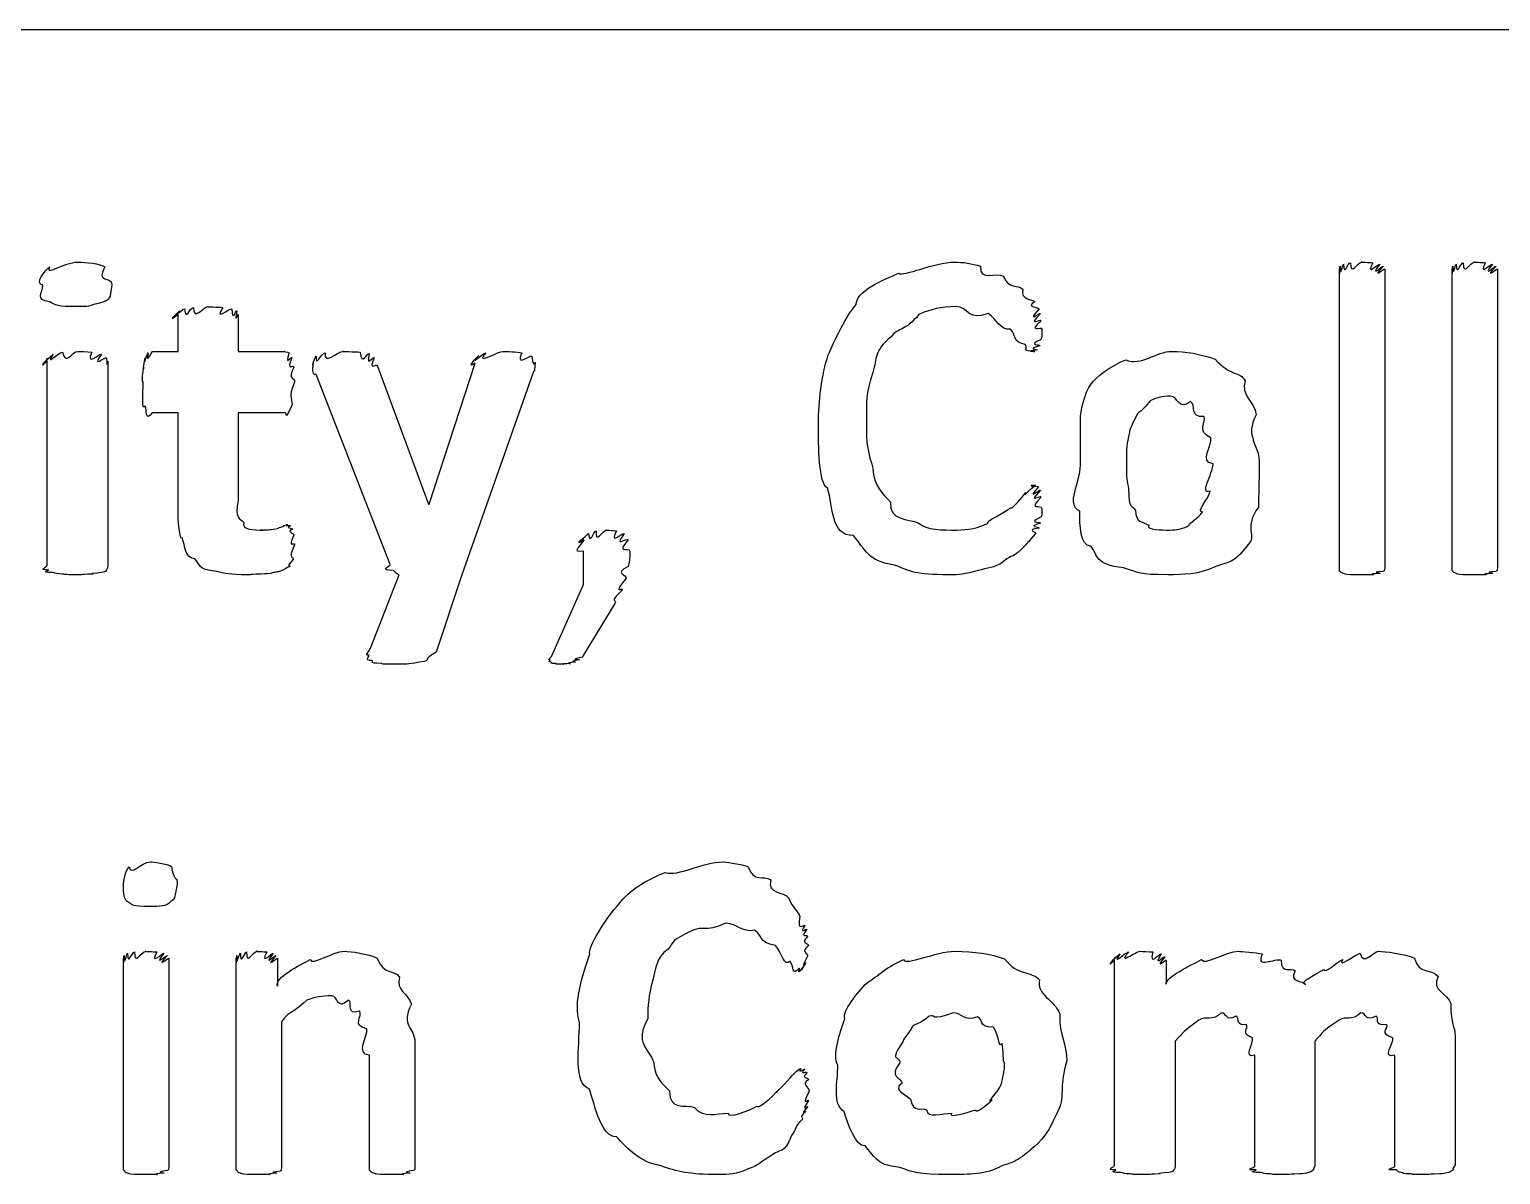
# Model space of a CAD drawing. Header units: millimetres. Extents: x 0 to 216, y 0 to 279.
# Drawn here: x 43.88 to 55.49, y 231.02 to 240.06 of the extents above; entities that cross this region are included whole.
import ezdxf

# ---------------------------------------------------------------- set-up
doc = ezdxf.new("R2010")
doc.units = ezdxf.units.MM
doc.layers.get('0').update_dxf_attribs({"linetype": 'CONTINUOUS'})

msp = doc.modelspace()

# ---------------------------------------------------------------- linework, layer by layer
at = {"color": 0}
for p, q in [((12.7, 240.065), (203.2, 240.065)), ((54.2202, 235.814), (54.2202, 238.173)), ((54.5786, 238.173), (54.5786, 235.814)), ((55.1106, 235.814), (55.1106, 238.173)), ((55.4687, 238.173), (55.4687, 235.814)), ((44.5273, 238.052), (44.5273, 238.052)), ((45.0494, 237.523), (45.0494, 237.815)), ((45.5235, 237.815), (45.5235, 237.523)), ((44.8511, 237.523), (45.0494, 237.523)), ((45.5235, 237.523), (45.8929, 237.523)), ((44.0147, 235.831), (44.0147, 237.446)), ((44.4941, 237.446), (44.4941, 235.831)), ((46.6245, 237.407), (47.027, 236.316)), ((47.0323, 236.316), (47.3964, 237.429)), ((47.8536, 237.357), (47.2916, 235.759)), ((46.7237, 235.841), (46.1395, 237.341)), ((45.0494, 237.038), (44.8455, 237.038)), ((45.0494, 236.282), (45.0494, 237.038)), ((45.8929, 237.038), (45.5235, 237.038)), ((45.5235, 237.038), (45.5235, 236.349)), ((53.2225, 236.635), (53.2225, 236.635)), ((53.5862, 236.657), (53.5862, 236.657)), ((47.027, 236.316), (47.0323, 236.316)), ((51.8707, 236.282), (51.8707, 236.282)), ((45.9701, 235.996), (45.9701, 235.996)), ((48.2519, 235.682), (48.2519, 235.946)), ((48.616, 235.946), (48.616, 235.946)), ((46.5695, 235.18), (46.7953, 235.759)), ((47.2916, 235.759), (47.0877, 235.147)), ((47.9986, 235.114), (48.2519, 235.682)), ((48.4999, 235.533), (48.241, 235.108)), ((45.0427, 233.316), (45.0427, 233.316)), ((44.6183, 231.078), (44.6183, 232.731)), ((44.9763, 232.731), (44.9763, 231.078)), ((45.5083, 231.078), (45.5083, 232.731)), ((45.8336, 232.731), (45.8336, 232.511)), ((52.4439, 231.094), (52.4439, 232.715)), ((52.8518, 232.715), (52.8518, 232.527)), ((45.8668, 232.23), (45.8668, 231.078)), ((46.9194, 232.07), (46.9194, 231.078)), ((52.9237, 232.076), (52.9237, 231.089)), ((54.0262, 232.076), (54.0262, 231.089)), ((55.1339, 232.114), (55.1339, 231.094)), ((46.561, 231.078), (46.561, 231.965)), ((51.5772, 231.904), (51.5772, 231.904)), ((52.0679, 231.921), (52.0679, 231.921)), ((53.552, 231.089), (53.552, 231.965)), ((54.6597, 231.089), (54.6597, 231.965)), ((50.0324, 231.679), (50.0324, 231.679))]:
    msp.add_line(p, q, dxfattribs=at)
for points in [[(43.9815, 238.046), (43.9127, 238.059), (43.9995, 238.163), (44.0365, 238.19)], [(44.0365, 238.19), (43.9896, 238.11), (44.1494, 238.228), (44.257, 238.228)], [(44.257, 238.228), (44.3205, 238.228), (44.4348, 238.215), (44.4722, 238.19)], [(44.4722, 238.19), (44.395, 238.059), (44.5273, 238.118), (44.5273, 238.052)], [(50.7407, 238.14), (50.7792, 238.11), (51.0191, 238.228), (51.1817, 238.228)], [(51.1817, 238.228), (51.2452, 238.228), (51.3196, 238.217), (51.3856, 238.195)], [(51.3856, 238.195), (51.3775, 238.07), (51.5126, 238.151), (51.5676, 238.118)], [(54.2202, 238.173), (54.2202, 238.081), (54.2216, 238.187), (54.2258, 238.195)], [(54.2258, 238.195), (54.2315, 238.096), (54.2424, 238.208), (54.2533, 238.212)], [(54.2533, 238.212), (54.2562, 238.107), (54.2865, 238.223), (54.3084, 238.223)], [(54.3084, 238.223), (54.3045, 238.11), (54.3638, 238.228), (54.3966, 238.228)], [(54.3966, 238.228), (54.3747, 238.228), (54.4629, 238.226), (54.4848, 238.223)], [(54.4848, 238.223), (54.4216, 238.107), (54.5289, 238.219), (54.5402, 238.212)], [(54.5402, 238.212), (54.4477, 238.096), (54.5634, 238.202), (54.5677, 238.195)], [(54.5677, 238.195), (54.4587, 238.081), (54.5786, 238.18), (54.5786, 238.173)], [(55.1106, 238.173), (55.1106, 238.081), (55.112, 238.187), (55.1159, 238.195)], [(55.1159, 238.195), (55.1215, 238.096), (55.1325, 238.208), (55.1438, 238.212)], [(55.1438, 238.212), (55.1462, 238.107), (55.1766, 238.223), (55.1988, 238.223)], [(55.1988, 238.223), (55.1946, 238.11), (55.2538, 238.228), (55.287, 238.228)], [(55.287, 238.228), (55.2648, 238.228), (55.353, 238.226), (55.3752, 238.223)], [(55.3752, 238.223), (55.3117, 238.107), (55.4193, 238.219), (55.4302, 238.212)], [(55.4302, 238.212), (55.3378, 238.096), (55.4535, 238.202), (55.4577, 238.195)], [(55.4577, 238.195), (55.3491, 238.081), (55.4687, 238.18), (55.4687, 238.173)], [(50.4045, 237.892), (50.4003, 237.997), (50.6113, 238.085), (50.7407, 238.14)], [(51.5676, 238.118), (51.6089, 238.008), (51.6777, 238.053), (51.7218, 238.014)], [(44.0365, 237.914), (43.9127, 237.927), (43.9815, 237.983), (43.9815, 238.046)], [(44.5273, 238.052), (44.5121, 237.927), (44.5064, 237.939), (44.4666, 237.914)], [(51.7218, 238.014), (51.6971, 237.927), (51.7962, 237.939), (51.8156, 237.914)], [(44.2517, 237.876), (44.1043, 237.876), (44.0725, 237.888), (44.0365, 237.914)], [(44.4666, 237.914), (44.3177, 237.876), (44.3576, 237.876), (44.2517, 237.876)], [(45.0494, 237.815), (44.9421, 237.728), (45.0522, 237.834), (45.0603, 237.842)], [(45.0603, 237.842), (44.9573, 237.743), (45.0797, 237.855), (45.0991, 237.859)], [(45.0991, 237.859), (45.1115, 237.754), (45.1404, 237.87), (45.1707, 237.87)], [(45.1707, 237.87), (45.1735, 237.757), (45.2423, 237.876), (45.2864, 237.876)], [(45.2864, 237.876), (45.266, 237.876), (45.3718, 237.873), (45.4021, 237.87)], [(45.4021, 237.87), (45.3277, 237.754), (45.4586, 237.866), (45.4738, 237.859)], [(45.4738, 237.859), (45.4794, 237.743), (45.5041, 237.849), (45.5126, 237.842)], [(45.5126, 237.842), (45.4932, 237.728), (45.5235, 237.826), (45.5235, 237.815)], [(50.184, 237.495), (50.2087, 237.545), (50.3079, 237.785), (50.4045, 237.892)], [(51.1926, 237.876), (51.0769, 237.876), (50.9887, 237.855), (50.9005, 237.815)], [(51.4463, 237.821), (51.2822, 237.757), (51.2921, 237.876), (51.1926, 237.876)], [(51.8156, 237.914), (51.7342, 237.876), (51.8446, 237.87), (51.8488, 237.859)], [(51.8488, 237.859), (51.7412, 237.735), (51.8555, 237.834), (51.8597, 237.821)], [(50.9005, 237.815), (50.7862, 237.677), (50.7421, 237.716), (50.6801, 237.639)], [(51.6227, 237.699), (51.5401, 237.684), (51.5151, 237.783), (51.4463, 237.821)], [(51.8597, 237.821), (51.7493, 237.706), (51.8654, 237.787), (51.8654, 237.765)], [(51.8654, 237.765), (51.7521, 237.666), (51.8707, 237.724), (51.8707, 237.699)], [(50.6801, 237.639), (50.5435, 237.526), (50.57, 237.471), (50.5368, 237.357)], [(51.7384, 237.578), (51.635, 237.596), (51.6696, 237.655), (51.6227, 237.699)], [(51.8654, 237.617), (51.7493, 237.567), (51.8612, 237.581), (51.8541, 237.567)], [(51.8707, 237.699), (51.8707, 237.607), (51.8679, 237.639), (51.8654, 237.617)], [(44.0147, 237.446), (43.9346, 237.364), (44.0171, 237.465), (44.0256, 237.473)], [(44.0256, 237.473), (43.9498, 237.382), (44.045, 237.492), (44.0641, 237.501)], [(44.0641, 237.501), (43.9872, 237.398), (44.1053, 237.513), (44.1357, 237.517)], [(44.1357, 237.517), (44.166, 237.404), (44.2087, 237.523), (44.257, 237.523)], [(44.257, 237.523), (44.2584, 237.523), (44.3371, 237.52), (44.3674, 237.517)], [(44.3674, 237.517), (44.3205, 237.398), (44.4253, 237.508), (44.4444, 237.501)], [(44.4444, 237.501), (44.3576, 237.382), (44.4747, 237.484), (44.4832, 237.473)], [(44.4832, 237.473), (44.4899, 237.364), (44.4941, 237.456), (44.4941, 237.446)], [(44.7795, 237.396), (44.7657, 237.353), (44.7862, 237.454), (44.7904, 237.473)], [(44.7904, 237.473), (44.7767, 237.391), (44.8042, 237.503), (44.8123, 237.512)], [(44.8123, 237.512), (44.7957, 237.404), (44.8359, 237.523), (44.8511, 237.523)], [(45.8929, 237.523), (45.872, 237.523), (45.9176, 237.519), (45.926, 237.512)], [(45.926, 237.512), (45.89, 237.391), (45.9437, 237.491), (45.9479, 237.473)], [(45.9479, 237.473), (45.901, 237.353), (45.9602, 237.429), (45.9645, 237.396)], [(46.1176, 237.435), (46.1024, 237.368), (46.1243, 237.473), (46.1395, 237.484)], [(46.1395, 237.484), (46.1313, 237.393), (46.1779, 237.508), (46.2111, 237.512)], [(46.2111, 237.512), (46.2015, 237.404), (46.2964, 237.523), (46.3599, 237.523)], [(46.3599, 237.523), (46.3158, 237.523), (46.4538, 237.52), (46.4866, 237.517)], [(46.4866, 237.517), (46.4993, 237.401), (46.5434, 237.513), (46.5586, 237.506)], [(46.5586, 237.506), (46.5321, 237.386), (46.5889, 237.487), (46.597, 237.473)], [(46.597, 237.473), (46.5501, 237.357), (46.6164, 237.436), (46.6245, 237.407)], [(47.3964, 237.429), (47.3149, 237.375), (47.4126, 237.482), (47.4239, 237.49)], [(47.4239, 237.49), (47.3371, 237.393), (47.4528, 237.508), (47.4789, 237.512)], [(47.4789, 237.512), (47.3922, 237.404), (47.5576, 237.523), (47.6278, 237.523)], [(47.6278, 237.523), (47.6345, 237.523), (47.7284, 237.519), (47.7654, 237.512)], [(47.7654, 237.512), (47.7075, 237.393), (47.8275, 237.498), (47.8427, 237.484)], [(47.8427, 237.484), (47.8592, 237.368), (47.8702, 237.456), (47.8702, 237.435)], [(50.1068, 236.96), (50.1068, 237.115), (50.1315, 237.341), (50.184, 237.495)], [(51.8156, 237.523), (51.6971, 237.523), (51.7715, 237.541), (51.7384, 237.578)], [(51.8375, 237.534), (51.7232, 237.523), (51.8223, 237.523), (51.8156, 237.523)], [(51.8541, 237.567), (51.7384, 237.537), (51.8446, 237.541), (51.8375, 237.534)], [(52.5336, 237.456), (52.6521, 237.404), (52.7763, 237.523), (52.8973, 237.523)], [(52.8973, 237.523), (53.0049, 237.523), (53.1248, 237.502), (53.2391, 237.462)], [(44.7738, 237.28), (44.7587, 237.291), (44.7753, 237.366), (44.7795, 237.396)], [(45.9645, 237.396), (45.9094, 237.291), (45.9701, 237.327), (45.9701, 237.28)], [(46.1395, 237.341), (46.1024, 237.324), (46.1176, 237.412), (46.1176, 237.435)], [(47.8702, 237.435), (47.8592, 237.324), (47.8649, 237.386), (47.8536, 237.357)], [(50.5368, 237.357), (50.4776, 237.184), (50.4871, 237.122), (50.4871, 236.983)], [(52.2633, 237.269), (52.2965, 237.316), (52.415, 237.412), (52.5336, 237.456)], [(53.2391, 237.462), (53.3548, 237.327), (53.4349, 237.368), (53.4762, 237.291)], [(44.7904, 237.093), (44.7587, 237.038), (44.7738, 237.192), (44.7738, 237.28)], [(45.9701, 237.28), (45.9094, 237.155), (45.9617, 237.129), (45.9479, 237.093)], [(52.1751, 236.988), (52.1751, 237.041), (52.2041, 237.192), (52.2633, 237.269)], [(53.4762, 237.291), (53.4388, 237.177), (53.5492, 237.127), (53.5644, 237.021)], [(52.7265, 237.132), (52.6189, 237.001), (52.6507, 237.068), (52.6217, 237.021)], [(52.8863, 237.17), (52.8214, 237.17), (52.7706, 237.156), (52.7265, 237.132)], [(53.0461, 237.126), (52.947, 237.051), (52.9484, 237.17), (52.8863, 237.17)], [(53.1509, 237.01), (53.0352, 236.996), (53.0902, 237.1), (53.0461, 237.126)], [(44.8455, 237.038), (44.7848, 236.963), (44.8042, 237.056), (44.7904, 237.093)], [(45.9479, 237.093), (45.8833, 236.963), (45.9176, 237.038), (45.8929, 237.038)], [(52.6217, 237.021), (52.5611, 236.905), (52.5695, 236.916), (52.5558, 236.85)], [(53.2059, 236.839), (53.086, 236.897), (53.1756, 236.962), (53.1509, 237.01)], [(53.5644, 237.021), (53.4681, 236.846), (53.5862, 236.793), (53.5862, 236.657)], [(50.1784, 236.442), (50.1068, 236.482), (50.1068, 236.765), (50.1068, 236.96)], [(50.4871, 236.983), (50.4776, 236.784), (50.5037, 236.712), (50.5368, 236.602)], [(52.1751, 236.624), (52.1751, 236.703), (52.1751, 236.878), (52.1751, 236.988)], [(52.5558, 236.85), (52.535, 236.776), (52.5392, 236.72), (52.5392, 236.647)], [(53.2225, 236.635), (53.1082, 236.652), (53.2172, 236.776), (53.2059, 236.839)], [(50.5368, 236.602), (50.5435, 236.449), (50.6155, 236.405), (50.6748, 236.332)], [(52.1698, 236.261), (52.0569, 236.317), (52.1751, 236.488), (52.1751, 236.624)], [(52.5392, 236.647), (52.535, 236.511), (52.5445, 236.503), (52.5558, 236.437)], [(53.2007, 236.42), (53.1082, 236.383), (53.2225, 236.558), (53.2225, 236.635)], [(53.5862, 236.657), (53.5862, 236.46), (53.5838, 236.404), (53.5809, 236.294)], [(50.3823, 236.068), (50.202, 236.068), (50.2253, 236.295), (50.1784, 236.442)], [(51.744, 236.409), (51.7013, 236.346), (51.8019, 236.464), (51.8213, 236.464)], [(51.8213, 236.464), (51.7303, 236.464), (51.8389, 236.46), (51.8432, 236.454)], [(51.8432, 236.454), (51.7412, 236.335), (51.8555, 236.44), (51.8597, 236.426)], [(52.5558, 236.437), (52.5568, 236.266), (52.5847, 236.317), (52.6108, 236.266)], [(45.5235, 236.349), (45.4932, 236.192), (45.5373, 236.212), (45.5676, 236.172)], [(50.6748, 236.332), (50.6649, 236.185), (50.8123, 236.203), (50.9005, 236.167)], [(51.6227, 236.288), (51.6393, 236.273), (51.7137, 236.372), (51.744, 236.409)], [(51.8597, 236.426), (51.7493, 236.31), (51.8654, 236.396), (51.8654, 236.371)], [(51.8654, 236.371), (51.7521, 236.262), (51.8707, 236.318), (51.8707, 236.282)], [(53.14, 236.255), (53.0821, 236.255), (53.1894, 236.357), (53.2007, 236.42)], [(45.0825, 236.051), (45.0603, 236.019), (45.0494, 236.194), (45.0494, 236.282)], [(51.4463, 236.167), (51.4216, 236.185), (51.5743, 236.244), (51.6227, 236.288)], [(51.8654, 236.216), (51.7493, 236.163), (51.8626, 236.18), (51.8597, 236.167)], [(51.8707, 236.282), (51.8707, 236.2), (51.8679, 236.234), (51.8654, 236.216)], [(52.258, 235.985), (52.1712, 235.986), (52.1698, 236.153), (52.1698, 236.261)], [(52.6108, 236.266), (52.608, 236.167), (52.6715, 236.179), (52.7156, 236.15)], [(53.0352, 236.15), (53.0271, 236.163), (53.1139, 236.211), (53.14, 236.255)], [(53.5809, 236.294), (53.4652, 236.125), (53.5587, 236.092), (53.5146, 236.013)], [(45.5676, 236.172), (45.5524, 236.112), (45.6477, 236.112), (45.7218, 236.112)], [(45.7218, 236.112), (45.6516, 236.112), (45.7687, 236.113), (45.7881, 236.117)], [(45.7881, 236.117), (45.81, 236.119), (45.828, 236.124), (45.8431, 236.128)], [(45.8431, 236.128), (45.8431, 236.13), (45.8763, 236.141), (45.8872, 236.145)], [(45.8872, 236.145), (45.8653, 236.141), (45.9066, 236.156), (45.9147, 236.156)], [(45.9147, 236.156), (45.8791, 236.141), (45.9285, 236.152), (45.937, 236.145)], [(45.937, 236.145), (45.8943, 236.13), (45.9493, 236.131), (45.9535, 236.117)], [(45.9535, 236.117), (45.901, 236.104), (45.9602, 236.091), (45.9645, 236.073)], [(48.2575, 236.034), (48.1485, 235.964), (48.2755, 236.073), (48.2907, 236.084)], [(48.2907, 236.084), (48.2988, 235.986), (48.3291, 236.102), (48.3514, 236.106)], [(48.3514, 236.106), (48.3429, 235.993), (48.4008, 236.112), (48.4339, 236.112)], [(48.4339, 236.112), (48.4064, 236.112), (48.489, 236.109), (48.5112, 236.106)], [(48.5112, 236.106), (48.4533, 235.986), (48.5567, 236.095), (48.5719, 236.084)], [(48.5719, 236.084), (48.4837, 235.964), (48.5965, 236.057), (48.6047, 236.034)], [(50.9005, 236.167), (50.9584, 236.112), (51.0879, 236.112), (51.1983, 236.112)], [(51.1983, 236.112), (51.2822, 236.112), (51.3761, 236.13), (51.4463, 236.167)], [(51.8213, 236.084), (51.7081, 235.957), (51.7839, 236.036), (51.744, 235.996)], [(51.8488, 236.128), (51.7342, 236.112), (51.8351, 236.102), (51.8213, 236.084)], [(51.8597, 236.167), (51.7454, 236.134), (51.8555, 236.139), (51.8488, 236.128)], [(52.7156, 236.15), (52.6962, 236.112), (52.8147, 236.112), (52.8807, 236.112)], [(52.8807, 236.112), (52.9389, 236.112), (52.9911, 236.124), (53.0352, 236.15)], [(45.1817, 235.886), (45.1044, 235.887), (45.1044, 235.985), (45.0825, 236.051)], [(45.9645, 236.073), (45.9094, 235.949), (45.9701, 236.029), (45.9701, 235.996)], [(45.9701, 235.996), (45.9094, 235.869), (45.9659, 235.909), (45.9588, 235.88)], [(48.2519, 235.946), (48.1376, 235.92), (48.2533, 236.013), (48.2575, 236.034)], [(48.6047, 236.034), (48.4974, 235.92), (48.616, 235.982), (48.616, 235.946)], [(50.7076, 235.836), (50.4994, 235.861), (50.4733, 235.964), (50.3823, 236.068)], [(51.744, 235.996), (51.6283, 235.88), (51.653, 235.922), (51.5952, 235.886)], [(52.517, 235.814), (52.2884, 235.836), (52.3159, 235.911), (52.258, 235.985)], [(53.5146, 236.013), (53.377, 235.847), (53.3799, 235.869), (53.2447, 235.825)], [(45.3528, 235.786), (45.1954, 235.799), (45.2286, 235.841), (45.1817, 235.886)], [(45.9588, 235.88), (45.8943, 235.814), (45.9422, 235.836), (45.9313, 235.825)], [(48.616, 235.946), (48.616, 235.839), (48.6117, 235.861), (48.6047, 235.825)], [(51.5952, 235.886), (51.5098, 235.81), (51.4685, 235.822), (51.3913, 235.797)], [(44.0256, 235.797), (43.9346, 235.795), (44.0147, 235.82), (44.0147, 235.831)], [(44.0641, 235.776), (43.9498, 235.777), (44.0323, 235.789), (44.0256, 235.797)], [(44.1357, 235.765), (44.1043, 235.766), (44.0821, 235.771), (44.0641, 235.776)], [(44.257, 235.759), (44.166, 235.759), (44.1688, 235.76), (44.1357, 235.765)], [(44.3674, 235.765), (44.2584, 235.759), (44.3011, 235.759), (44.257, 235.759)], [(44.4444, 235.776), (44.3205, 235.766), (44.4003, 235.767), (44.3674, 235.765)], [(44.4832, 235.797), (44.4747, 235.777), (44.4623, 235.782), (44.4444, 235.776)], [(44.4941, 235.831), (44.4899, 235.795), (44.4899, 235.809), (44.4832, 235.797)], [(45.6008, 235.759), (45.4491, 235.759), (45.4215, 235.767), (45.3528, 235.786)], [(45.7055, 235.765), (45.5814, 235.759), (45.6364, 235.759), (45.6008, 235.759)], [(45.8047, 235.776), (45.7687, 235.766), (45.7412, 235.767), (45.7055, 235.765)], [(45.8819, 235.797), (45.828, 235.777), (45.8336, 235.782), (45.8047, 235.776)], [(45.9313, 235.825), (45.872, 235.795), (45.9038, 235.809), (45.8819, 235.797)], [(46.7512, 235.792), (46.6273, 235.795), (46.7265, 235.822), (46.7237, 235.841)], [(46.7953, 235.759), (46.7748, 235.766), (46.7653, 235.777), (46.7512, 235.792)], [(48.5881, 235.731), (48.4724, 235.591), (48.569, 235.668), (48.5553, 235.638)], [(48.6047, 235.825), (48.4861, 235.77), (48.5951, 235.76), (48.5881, 235.731)], [(51.1376, 235.759), (50.8702, 235.759), (50.836, 235.784), (50.7076, 235.836)], [(51.3913, 235.797), (51.2382, 235.759), (51.2286, 235.759), (51.1376, 235.759)], [(52.8645, 235.759), (52.6383, 235.759), (52.6341, 235.777), (52.517, 235.814)], [(53.2447, 235.825), (53.1082, 235.759), (52.9855, 235.759), (52.8645, 235.759)], [(54.2258, 235.786), (54.2202, 235.784), (54.2202, 235.803), (54.2202, 235.814)], [(54.2533, 235.77), (54.2315, 235.773), (54.2325, 235.782), (54.2258, 235.786)], [(54.3084, 235.759), (54.2562, 235.762), (54.2671, 235.766), (54.2533, 235.77)], [(54.3966, 235.759), (54.3045, 235.759), (54.3334, 235.759), (54.3084, 235.759)], [(54.4848, 235.759), (54.3747, 235.759), (54.4326, 235.759), (54.3966, 235.759)], [(54.5402, 235.77), (54.4216, 235.762), (54.5098, 235.762), (54.4848, 235.759)], [(54.5677, 235.786), (54.4477, 235.773), (54.5539, 235.777), (54.5402, 235.77)], [(54.5786, 235.814), (54.5758, 235.784), (54.5744, 235.793), (54.5677, 235.786)], [(55.1159, 235.786), (55.1106, 235.784), (55.1106, 235.803), (55.1106, 235.814)], [(55.1438, 235.77), (55.1215, 235.773), (55.1229, 235.782), (55.1159, 235.786)], [(55.1988, 235.759), (55.1462, 235.762), (55.1575, 235.766), (55.1438, 235.77)], [(55.287, 235.759), (55.1946, 235.759), (55.2235, 235.759), (55.1988, 235.759)], [(55.3752, 235.759), (55.2648, 235.759), (55.3226, 235.759), (55.287, 235.759)], [(55.4302, 235.77), (55.3117, 235.762), (55.3999, 235.762), (55.3752, 235.759)], [(55.4577, 235.786), (55.3378, 235.773), (55.444, 235.777), (55.4302, 235.77)], [(55.4687, 235.814), (55.4662, 235.784), (55.4648, 235.793), (55.4577, 235.786)], [(48.5553, 235.638), (48.442, 235.528), (48.5221, 235.57), (48.4999, 235.533)], [(46.5586, 235.125), (46.5145, 235.117), (46.561, 235.158), (46.5695, 235.18)], [(46.5804, 235.081), (46.5145, 235.084), (46.5586, 235.107), (46.5586, 235.125)], [(46.652, 235.059), (46.5473, 235.061), (46.5984, 235.07), (46.5804, 235.081)], [(46.7734, 235.053), (46.6051, 235.053), (46.681, 235.056), (46.652, 235.059)], [(46.9939, 235.075), (46.8697, 235.053), (46.8683, 235.053), (46.7734, 235.053)], [(47.0877, 235.147), (46.9731, 235.084), (47.0447, 235.09), (46.9939, 235.075)], [(47.9873, 235.087), (47.9612, 235.084), (47.9901, 235.103), (47.9986, 235.114)], [(47.9986, 235.07), (47.9654, 235.069), (47.9901, 235.079), (47.9873, 235.087)], [(48.0314, 235.059), (47.9764, 235.058), (48.0053, 235.063), (47.9986, 235.07)], [(48.0868, 235.053), (48.0053, 235.053), (48.0452, 235.056), (48.0314, 235.059)], [(48.1471, 235.059), (48.0536, 235.053), (48.1115, 235.053), (48.0868, 235.053)], [(48.1859, 235.07), (48.0826, 235.058), (48.1612, 235.059), (48.1471, 235.059)], [(48.2191, 235.087), (48.1087, 235.069), (48.1997, 235.074), (48.1859, 235.07)], [(48.241, 235.108), (48.1224, 235.084), (48.2258, 235.095), (48.2191, 235.087)], [(44.6183, 233.316), (44.6183, 233.323), (44.632, 233.427), (44.6624, 233.454)], [(44.6624, 233.454), (44.68, 233.373), (44.7516, 233.492), (44.8331, 233.492)], [(44.8331, 233.492), (44.8412, 233.492), (44.9682, 233.478), (44.9986, 233.454)], [(44.9986, 233.454), (45.0176, 233.327), (45.0427, 233.385), (45.0427, 233.316)], [(48.5331, 233.161), (48.5994, 233.263), (48.7564, 233.354), (48.8968, 233.409)], [(48.8968, 233.409), (48.9962, 233.373), (49.1892, 233.492), (49.3543, 233.492)], [(49.3543, 233.492), (49.349, 233.492), (49.4894, 233.478), (49.5529, 233.454)], [(49.5529, 233.454), (49.5914, 233.323), (49.6743, 233.393), (49.7293, 233.349)], [(44.6624, 233.172), (44.6183, 233.186), (44.6183, 233.245), (44.6183, 233.316)], [(45.0427, 233.316), (45.0176, 233.19), (45.0261, 233.203), (44.9929, 233.178)], [(49.7293, 233.349), (49.7018, 233.238), (49.8313, 233.261), (49.8725, 233.206)], [(44.9929, 233.178), (44.9559, 233.139), (44.9076, 233.139), (44.8275, 233.139)], [(49.8725, 233.206), (49.9029, 233.128), (49.9456, 233.102), (49.9607, 233.062)], [(44.8275, 233.139), (44.6761, 233.139), (44.6913, 233.15), (44.6624, 233.172)], [(48.3016, 232.765), (48.2794, 232.811), (48.4339, 233.054), (48.5331, 233.161)], [(49.9607, 233.062), (49.936, 232.932), (49.9911, 233.002), (49.9992, 232.99)], [(49.1172, 232.952), (48.926, 232.864), (48.974, 232.869), (48.919, 232.803)], [(49.3765, 233.007), (49.1973, 232.932), (49.1945, 232.988), (49.1172, 232.952)], [(49.6023, 232.952), (49.4993, 232.932), (49.4647, 233.007), (49.3765, 233.007)], [(49.7678, 232.831), (49.6274, 232.859), (49.6686, 232.914), (49.6023, 232.952)], [(49.9992, 232.99), (49.9512, 232.914), (50.0119, 232.971), (50.0158, 232.958)], [(50.0158, 232.958), (49.9579, 232.886), (50.0214, 232.924), (50.0214, 232.902)], [(49.8835, 232.709), (49.8369, 232.654), (49.8147, 232.786), (49.7678, 232.831)], [(50.0214, 232.902), (49.9622, 232.844), (50.0271, 232.859), (50.0271, 232.831)], [(50.0271, 232.831), (49.9622, 232.782), (50.0242, 232.77), (50.0214, 232.748)], [(44.6183, 232.731), (44.6183, 232.639), (44.6193, 232.745), (44.6236, 232.753)], [(44.6236, 232.753), (44.6292, 232.654), (44.6401, 232.766), (44.6511, 232.77)], [(44.6511, 232.77), (44.6539, 232.665), (44.6842, 232.781), (44.7065, 232.781)], [(44.7065, 232.781), (44.7022, 232.668), (44.7615, 232.786), (44.7947, 232.786)], [(44.7947, 232.786), (44.7724, 232.786), (44.8606, 232.784), (44.8829, 232.781)], [(44.8829, 232.781), (44.8194, 232.665), (44.927, 232.777), (44.9379, 232.77)], [(44.9379, 232.77), (44.8455, 232.654), (44.9612, 232.76), (44.9654, 232.753)], [(44.9654, 232.753), (44.8564, 232.639), (44.9763, 232.738), (44.9763, 232.731)], [(45.5083, 232.731), (45.5083, 232.639), (45.5097, 232.745), (45.514, 232.753)], [(45.514, 232.753), (45.5154, 232.654), (45.5263, 232.766), (45.5415, 232.77)], [(45.5415, 232.77), (45.5443, 232.665), (45.5718, 232.781), (45.5909, 232.781)], [(45.5909, 232.781), (45.5856, 232.668), (45.6406, 232.786), (45.6738, 232.786)], [(45.6738, 232.786), (45.6477, 232.786), (45.7288, 232.784), (45.751, 232.781)], [(45.751, 232.781), (45.6918, 232.665), (45.7895, 232.777), (45.8004, 232.77)], [(45.8004, 232.77), (45.7137, 232.654), (45.8184, 232.76), (45.8227, 232.753)], [(45.8227, 232.753), (45.7246, 232.639), (45.8336, 232.738), (45.8336, 232.731)], [(45.8336, 232.511), (45.8128, 232.58), (46.0072, 232.676), (46.0925, 232.72)], [(46.0925, 232.72), (46.1038, 232.668), (46.2703, 232.786), (46.3628, 232.786)], [(46.3628, 232.786), (46.415, 232.786), (46.5515, 232.767), (46.6217, 232.731)], [(46.6217, 232.731), (46.6771, 232.595), (46.754, 232.645), (46.7981, 232.583)], [(48.2191, 232.224), (48.1693, 232.381), (48.2466, 232.61), (48.3016, 232.765)], [(48.919, 232.803), (48.8199, 232.731), (48.8266, 232.656), (48.7976, 232.561)], [(50.0214, 232.748), (49.9551, 232.621), (50.0119, 232.707), (50.0048, 232.693)], [(50.4913, 232.538), (50.5629, 232.58), (50.6635, 232.676), (50.7781, 232.72)], [(50.7781, 232.72), (50.7944, 232.668), (51.0314, 232.786), (51.1859, 232.786)], [(51.1859, 232.786), (51.3348, 232.786), (51.4671, 232.766), (51.5772, 232.726)], [(51.5772, 232.726), (51.6763, 232.591), (51.7825, 232.634), (51.8527, 232.561)], [(52.4439, 232.715), (52.3642, 232.632), (52.4468, 232.734), (52.4549, 232.742)], [(52.4549, 232.742), (52.3794, 232.65), (52.4729, 232.76), (52.488, 232.765)], [(52.488, 232.765), (52.4122, 232.661), (52.5279, 232.777), (52.5544, 232.781)], [(52.5544, 232.781), (52.4633, 232.668), (52.6108, 232.786), (52.6479, 232.786)], [(52.6479, 232.786), (52.6591, 232.786), (52.7209, 232.784), (52.7473, 232.781)], [(52.7473, 232.781), (52.7142, 232.661), (52.7981, 232.771), (52.8133, 232.765)], [(52.8133, 232.765), (52.7431, 232.65), (52.8366, 232.753), (52.8408, 232.742)], [(52.8408, 232.742), (52.754, 232.632), (52.8518, 232.726), (52.8518, 232.715)], [(52.8518, 232.527), (52.8493, 232.58), (53.0408, 232.676), (53.1329, 232.72)], [(53.1329, 232.72), (53.1509, 232.668), (53.3217, 232.786), (53.425, 232.786)], [(53.425, 232.786), (53.4416, 232.786), (53.5573, 232.778), (53.6127, 232.765)], [(53.6127, 232.765), (53.552, 232.643), (53.7175, 232.737), (53.7616, 232.715)], [(53.7616, 232.715), (53.7573, 232.599), (53.8413, 232.665), (53.8716, 232.632)], [(54.0978, 232.643), (54.1059, 232.606), (54.1983, 232.701), (54.2466, 232.72)], [(54.2466, 232.72), (54.2025, 232.646), (54.3401, 232.759), (54.3842, 232.77)], [(54.3842, 232.77), (54.4117, 232.668), (54.4809, 232.786), (54.5331, 232.786)], [(54.5331, 232.786), (54.573, 232.786), (54.737, 232.767), (54.8143, 232.731)], [(54.8143, 232.731), (54.8446, 232.599), (54.9533, 232.65), (55.0016, 232.588)], [(49.9551, 232.654), (49.8962, 232.58), (49.9124, 232.672), (49.8835, 232.709)], [(49.983, 232.66), (49.9251, 232.58), (49.9664, 232.654), (49.9551, 232.654)], [(50.0048, 232.693), (49.9442, 232.591), (49.9939, 232.666), (49.983, 232.66)], [(53.8716, 232.632), (53.8194, 232.533), (53.9323, 232.562), (53.9542, 232.522)], [(53.9542, 232.522), (53.8896, 232.54), (54.0494, 232.61), (54.0978, 232.643)], [(46.7981, 232.583), (46.7653, 232.473), (46.8725, 232.452), (46.8919, 232.368)], [(48.7976, 232.561), (48.7645, 232.426), (48.7592, 232.365), (48.7592, 232.252)], [(50.3149, 232.252), (50.2902, 232.308), (50.4141, 232.461), (50.4913, 232.538)], [(51.8527, 232.561), (51.8199, 232.445), (51.9797, 232.397), (52.0129, 232.29)], [(55.0016, 232.588), (54.9409, 232.473), (55.0817, 232.453), (55.1007, 232.373)], [(46.065, 232.4), (45.9341, 232.275), (45.9355, 232.325), (45.8668, 232.23)], [(46.2636, 232.434), (46.1807, 232.434), (46.1313, 232.423), (46.065, 232.4)], [(46.3959, 232.4), (46.2979, 232.315), (46.3144, 232.434), (46.2636, 232.434)], [(46.4841, 232.312), (46.3709, 232.275), (46.4316, 232.381), (46.3959, 232.4)], [(46.8919, 232.368), (46.8009, 232.191), (46.9194, 232.187), (46.9194, 232.07)], [(55.1007, 232.373), (55.0982, 232.194), (55.1339, 232.205), (55.1339, 232.114)], [(46.5391, 232.175), (46.4192, 232.198), (46.5088, 232.275), (46.4841, 232.312)], [(48.7592, 232.252), (48.6463, 232.066), (48.7729, 232.011), (48.8033, 231.915)], [(50.2599, 231.888), (50.213, 231.967), (50.2779, 232.142), (50.3149, 232.252)], [(50.982, 232.274), (50.8787, 232.191), (50.8854, 232.227), (50.8497, 232.191)], [(51.1694, 232.301), (50.9845, 232.227), (51.0371, 232.292), (50.982, 232.274)], [(51.3623, 232.268), (51.2491, 232.227), (51.2466, 232.301), (51.1694, 232.301)], [(51.489, 232.186), (51.3567, 232.187), (51.4174, 232.249), (51.3623, 232.268)], [(52.0129, 232.29), (52.0072, 232.114), (52.0679, 232.06), (52.0679, 231.921)], [(53.2874, 232.301), (53.2211, 232.227), (53.1689, 232.281), (53.111, 232.241)], [(53.4031, 232.274), (53.3231, 232.227), (53.3315, 232.301), (53.2874, 232.301)], [(53.4857, 232.208), (53.3936, 232.194), (53.4388, 232.259), (53.4031, 232.274)], [(54.3899, 232.301), (54.3126, 232.227), (54.2766, 232.281), (54.2188, 232.241)], [(54.5112, 232.274), (54.4146, 232.227), (54.4368, 232.301), (54.3899, 232.301)], [(54.5938, 232.208), (54.4809, 232.194), (54.544, 232.259), (54.5112, 232.274)], [(46.561, 231.965), (46.4453, 231.974), (46.5529, 232.122), (46.5391, 232.175)], [(48.296, 231.701), (48.1693, 231.742), (48.2191, 232.026), (48.2191, 232.224)], [(50.8497, 232.191), (50.8081, 232.121), (50.7905, 232.117), (50.7725, 232.07)], [(51.5553, 232.059), (51.5359, 232), (51.5221, 232.152), (51.489, 232.186)], [(53.111, 232.241), (52.9855, 232.15), (52.9897, 232.149), (52.9237, 232.076)], [(53.5354, 232.103), (53.4335, 232.136), (53.5079, 232.178), (53.4857, 232.208)], [(54.2188, 232.241), (54.077, 232.15), (54.0949, 232.149), (54.0262, 232.076)], [(54.6435, 232.103), (54.525, 232.136), (54.6156, 232.178), (54.5938, 232.208)], [(50.7725, 232.07), (50.6582, 231.907), (50.7503, 231.967), (50.7503, 231.904)], [(51.5772, 231.904), (51.562, 231.9), (51.5691, 232.011), (51.5553, 232.059)], [(53.552, 231.965), (53.4554, 231.938), (53.5464, 232.062), (53.5354, 232.103)], [(54.6597, 231.965), (54.5469, 231.938), (54.6544, 232.062), (54.6435, 232.103)], [(48.8033, 231.915), (48.8227, 231.761), (48.8749, 231.746), (48.9299, 231.684)], [(50.7503, 231.904), (50.6582, 231.79), (50.7559, 231.796), (50.7668, 231.745)], [(51.5497, 231.734), (51.562, 231.783), (51.5772, 231.841), (51.5772, 231.904)], [(52.0679, 231.921), (52.0072, 231.724), (52.0485, 231.667), (52.0129, 231.557)], [(49.7844, 231.684), (49.7307, 231.625), (49.8697, 231.768), (49.9001, 231.805)], [(49.9001, 231.805), (49.9071, 231.816), (49.9512, 231.86), (49.9664, 231.86)], [(49.9664, 231.86), (49.936, 231.816), (49.9911, 231.858), (49.9992, 231.855)], [(49.9992, 231.855), (49.9512, 231.808), (50.0119, 231.841), (50.0158, 231.827)], [(50.0158, 231.827), (49.9622, 231.779), (50.0271, 231.794), (50.0271, 231.772)], [(50.3093, 231.519), (50.213, 231.581), (50.2599, 231.752), (50.2599, 231.888)], [(48.5112, 231.32), (48.3898, 231.323), (48.3471, 231.549), (48.296, 231.701)], [(48.9299, 231.684), (48.9327, 231.521), (49.0513, 231.581), (49.1285, 231.552)], [(49.6189, 231.563), (49.6383, 231.537), (49.7403, 231.64), (49.7844, 231.684)], [(50.0271, 231.772), (49.9664, 231.735), (50.0324, 231.719), (50.0324, 231.679)], [(50.0324, 231.679), (49.9664, 231.547), (50.0295, 231.625), (50.0271, 231.607)], [(50.7668, 231.745), (50.6843, 231.691), (50.8028, 231.654), (50.8332, 231.618)], [(51.478, 231.612), (51.4117, 231.565), (51.5345, 231.685), (51.5497, 231.734)], [(49.1285, 231.552), (49.2054, 231.463), (49.2936, 231.508), (49.3931, 231.508)], [(49.3931, 231.508), (49.3931, 231.463), (49.5558, 231.526), (49.6189, 231.563)], [(50.0214, 231.557), (49.9551, 231.482), (50.0119, 231.53), (50.0048, 231.519)], [(50.0271, 231.607), (49.9622, 231.51), (50.0242, 231.571), (50.0214, 231.557)], [(50.8332, 231.618), (50.8635, 231.503), (50.9076, 231.557), (50.9598, 231.535)], [(51.3457, 231.535), (51.3457, 231.499), (51.4449, 231.579), (51.478, 231.612)], [(52.0129, 231.557), (51.9328, 231.386), (51.919, 231.351), (51.8418, 231.271)], [(49.9773, 231.458), (49.9138, 231.398), (49.9346, 231.382), (49.8948, 231.331)], [(50.0048, 231.519), (49.9442, 231.463), (49.9911, 231.491), (49.9773, 231.458)], [(50.4747, 231.249), (50.4003, 231.246), (50.3453, 231.411), (50.3093, 231.519)], [(50.9598, 231.535), (50.9707, 231.463), (51.0812, 231.508), (51.1584, 231.508)], [(51.1584, 231.508), (51.121, 231.463), (51.2932, 231.516), (51.3457, 231.535)], [(48.8583, 231.094), (48.6943, 231.122), (48.6061, 231.221), (48.5112, 231.32)], [(49.8948, 231.331), (49.8341, 231.177), (49.8038, 231.229), (49.7459, 231.182)], [(50.7503, 231.078), (50.5478, 231.1), (50.5478, 231.174), (50.4747, 231.249)], [(51.8418, 231.271), (51.6611, 231.111), (51.6668, 231.133), (51.5497, 231.089)], [(49.3159, 231.023), (49.0844, 231.023), (48.9934, 231.046), (48.8583, 231.094)], [(49.7459, 231.182), (49.6023, 231.085), (49.626, 231.1), (49.5529, 231.067)], [(51.5497, 231.089), (51.4297, 231.023), (51.2988, 231.023), (51.1418, 231.023)], [(52.4549, 231.061), (52.3642, 231.059), (52.4439, 231.083), (52.4439, 231.094)], [(52.9237, 231.089), (52.9195, 231.056), (52.9195, 231.068), (52.9124, 231.061)], [(53.563, 231.061), (53.4554, 231.056), (53.552, 231.078), (53.552, 231.089)], [(54.0262, 231.089), (54.0067, 231.056), (54.0219, 231.068), (54.0149, 231.061)], [(54.671, 231.061), (54.5469, 231.056), (54.6597, 231.078), (54.6597, 231.089)], [(55.1339, 231.094), (55.0982, 231.059), (55.1296, 231.072), (55.1229, 231.061)], [(44.6236, 231.056), (44.6183, 231.051), (44.6183, 231.069), (44.6183, 231.078)], [(44.6511, 231.033), (44.6292, 231.036), (44.6306, 231.048), (44.6236, 231.056)], [(44.7065, 231.023), (44.6539, 231.025), (44.6648, 231.03), (44.6511, 231.033)], [(44.7947, 231.023), (44.7022, 231.023), (44.7312, 231.023), (44.7065, 231.023)], [(44.8829, 231.023), (44.7724, 231.023), (44.8303, 231.023), (44.7947, 231.023)], [(44.9379, 231.033), (44.8194, 231.025), (44.9076, 231.025), (44.8829, 231.023)], [(44.9654, 231.056), (44.8455, 231.036), (44.9516, 231.041), (44.9379, 231.033)], [(44.9763, 231.078), (44.9735, 231.051), (44.9721, 231.062), (44.9654, 231.056)], [(45.514, 231.056), (45.5083, 231.051), (45.5083, 231.069), (45.5083, 231.078)], [(45.5415, 231.033), (45.5193, 231.036), (45.5207, 231.048), (45.514, 231.056)], [(45.5965, 231.023), (45.5443, 231.025), (45.5553, 231.03), (45.5415, 231.033)], [(45.6847, 231.023), (45.5923, 231.023), (45.6212, 231.023), (45.5965, 231.023)], [(45.7729, 231.023), (45.6629, 231.023), (45.7207, 231.023), (45.6847, 231.023)], [(45.828, 231.033), (45.7094, 231.025), (45.7976, 231.025), (45.7729, 231.023)], [(45.8555, 231.05), (45.7359, 231.036), (45.8417, 231.041), (45.828, 231.033)], [(45.8668, 231.078), (45.8639, 231.048), (45.8625, 231.057), (45.8555, 231.05)], [(46.5667, 231.05), (46.5624, 231.048), (46.561, 231.067), (46.561, 231.078)], [(46.5942, 231.033), (46.5737, 231.036), (46.5737, 231.046), (46.5667, 231.05)], [(46.6492, 231.023), (46.5998, 231.025), (46.6079, 231.03), (46.5942, 231.033)], [(46.7431, 231.023), (46.6467, 231.023), (46.6743, 231.023), (46.6492, 231.023)], [(46.8256, 231.023), (46.7169, 231.023), (46.7762, 231.023), (46.7431, 231.023)], [(46.881, 231.033), (46.7653, 231.025), (46.8507, 231.025), (46.8256, 231.023)], [(46.9085, 231.056), (46.79, 231.036), (46.8947, 231.041), (46.881, 231.033)], [(46.9194, 231.078), (46.9194, 231.051), (46.9152, 231.062), (46.9085, 231.056)], [(49.5529, 231.067), (49.4552, 231.023), (49.3998, 231.023), (49.3159, 231.023)], [(51.1418, 231.023), (50.8854, 231.023), (50.8607, 231.041), (50.7503, 231.078)], [(52.4937, 231.039), (52.3794, 231.041), (52.4619, 231.053), (52.4549, 231.061)], [(52.5653, 231.028), (52.5336, 231.03), (52.5117, 231.035), (52.4937, 231.039)], [(52.6867, 231.023), (52.5956, 231.023), (52.5985, 231.024), (52.5653, 231.028)], [(52.7967, 231.028), (52.6881, 231.023), (52.7308, 231.023), (52.6867, 231.023)], [(52.874, 231.039), (52.7498, 231.03), (52.8299, 231.031), (52.7967, 231.028)], [(52.9124, 231.061), (52.9043, 231.041), (52.892, 231.046), (52.874, 231.039)], [(53.6014, 231.039), (53.4705, 231.041), (53.57, 231.053), (53.563, 231.061)], [(53.6734, 231.028), (53.625, 231.03), (53.6194, 231.035), (53.6014, 231.039)], [(53.7891, 231.023), (53.6871, 231.023), (53.7062, 231.024), (53.6734, 231.028)], [(53.9048, 231.028), (53.7792, 231.023), (53.8357, 231.023), (53.7891, 231.023)], [(53.9764, 231.039), (53.9556, 231.03), (53.9337, 231.031), (53.9048, 231.028)], [(54.0149, 231.061), (53.993, 231.041), (53.9944, 231.046), (53.9764, 231.039)], [(54.7095, 231.039), (54.6791, 231.041), (54.6777, 231.053), (54.671, 231.061)], [(54.7811, 231.028), (54.7165, 231.03), (54.7275, 231.035), (54.7095, 231.039)], [(54.8968, 231.023), (54.7758, 231.023), (54.81, 231.024), (54.7811, 231.028)], [(55.0125, 231.028), (54.8707, 231.023), (54.9437, 231.023), (54.8968, 231.023)], [(55.0845, 231.039), (55.0471, 231.03), (55.0414, 231.031), (55.0125, 231.028)], [(55.1229, 231.061), (55.0845, 231.041), (55.1021, 231.046), (55.0845, 231.039)]]:
    msp.add_open_spline(points, degree=3, dxfattribs=at)

doc.saveas('drawing.dxf')
